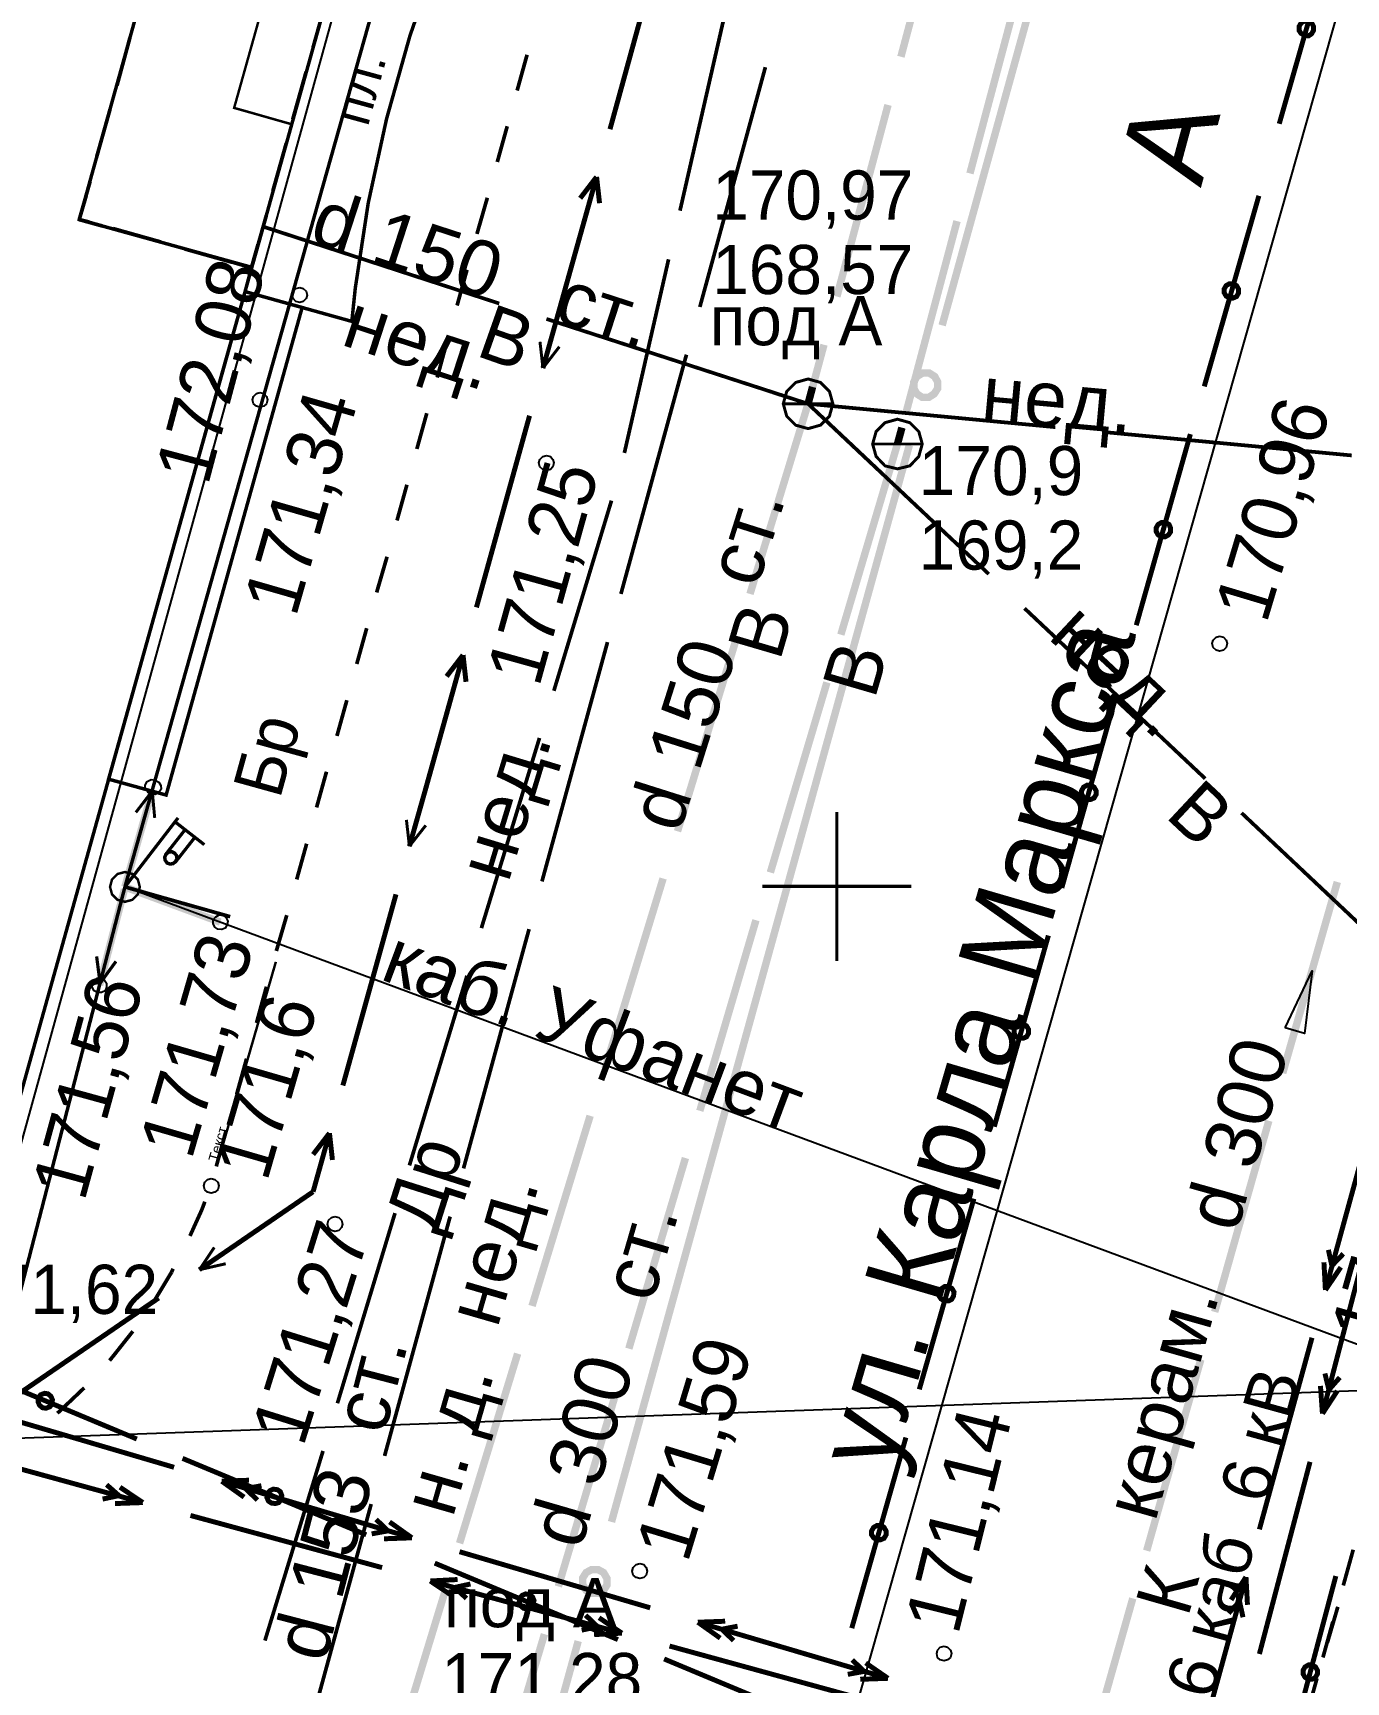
# Model space of a CAD drawing. Extents: x -2634 to -2115, y -2142 to -1393.
# Drawn here: x -2466.19 to -2439.74, y -1716.02 to -1682.81 of the extents above; entities that cross this region are included whole.
import ezdxf

# ---------------------------------------------------------------- set-up
doc = ezdxf.new("R2010")
doc.units = 0
doc.header["$MEASUREMENT"] = 0
for name, color, linetype in [('500_Дополн-Бордюры__п', 7, 'Continuous'), ('500_Дороги-Проезжие_ч', 7, 'Continuous'), ('500_Линии_-Линии_связ', 7, 'Continuous'), ('500_Линии_-ЛЭП_провод', 7, 'Continuous'), ('500_Линии_-Смотровые_', 7, 'Continuous'), ('500_Линии_-Фонари_час', 7, 'Continuous'), ('500_Линии_-Электрокаб', 7, 'Continuous'), ('500_Объект-Опоры', 7, 'Continuous'), ('500_Рельеф-Высотные_о', 7, 'Continuous'), ('500_Строен-Дополнения', 7, 'Continuous'), ('500_Строен-Здания', 7, 'Continuous'), ('500_Трубоп-Водопровод', 7, 'Continuous'), ('500_Трубоп-Газопровод', 7, 'Continuous'), ('500_Трубоп-Канализаци', 7, 'Continuous'), ('500_Трубоп-Смотровые_', 7, 'Continuous'), ('500_Улицы-Улицы_и_их', 7, 'Continuous'), ('ЗАЯВКИ-Условные_з', 7, 'Continuous'), ('Красные_ли-Красные_ли', 7, 'Continuous'), ('Красные_ли-Оси_улиц_к', 7, 'Continuous')]:
    doc.layers.add(name, color=color, linetype=linetype)
doc.styles.add('TARIAL', font='Arial')

msp = doc.modelspace()

# ---------------------------------------------------------------- linework, layer by layer
at = {"layer": '500_Дополн-Бордюры__п', "color": 1, "const_width": 0.075}
for points in [[(-2456.44, -1683.97), (-2456.24, -1683.25)], [(-2456.84, -1685.41), (-2456.64, -1684.69)], [(-2457.25, -1686.86), (-2457.04, -1686.13)], [(-2457.65, -1688.3), (-2457.45, -1687.58)], [(-2458.05, -1689.75), (-2457.85, -1689.02)], [(-2458.46, -1691.19), (-2458.26, -1690.47)], [(-2458.86, -1692.63), (-2458.66, -1691.91)], [(-2459.27, -1694.08), (-2459.06, -1693.36)], [(-2459.67, -1695.52), (-2459.47, -1694.8)], [(-2460.07, -1696.97), (-2459.87, -1696.25)], [(-2460.48, -1698.41), (-2460.28, -1697.69)], [(-2460.88, -1699.86), (-2460.68, -1699.14)], [(-2461.29, -1701.3), (-2461.08, -1700.58)], [(-2461.69, -1702.75), (-2461.49, -1702.02)], [(-2462.09, -1704.19), (-2461.89, -1703.47)], [(-2462.5, -1705.64), (-2462.3, -1704.91)], [(-2463.03, -1707.04), (-2462.79, -1706.51)], [(-2462.79, -1706.51), (-2462.73, -1706.35)], [(-2463.75, -1708.35), (-2463.4, -1707.77)], [(-2463.4, -1707.77), (-2463.37, -1707.7)], [(-2464.6, -1709.49), (-2464.18, -1708.96)], [(-2464.65, -1709.55), (-2464.6, -1709.49)], [(-2465.57, -1710.49), (-2465.16, -1710.1)], [(-2465.7, -1710.61), (-2465.57, -1710.49)], [(-2439.6, -1713.36), (-2439.8, -1714.08)], [(-2440.01, -1714.81), (-2440.21, -1715.53)], [(-2440.12, -1715.23), (-2439.91, -1714.51)], [(-2440.53, -1716.67), (-2440.33, -1715.95)]]:
    msp.add_lwpolyline(points, dxfattribs=at)
at = {"layer": '500_Линии_-Линии_связ', "color": 6}
for points in [[(-2464.34, -1700.01), (-2455.12, -1667.37)], [(-2474.22, -1738.23), (-2464.34, -1700.01)], [(-2437.24, -1710.07), (-2464.34, -1700.01)], [(-2472.6, -1711.33), (-2437.24, -1710.07)]]:
    msp.add_lwpolyline(points, dxfattribs=at)
at = {"layer": '500_Линии_-Линии_связ', "color": 0}
for points, const_width in [([(-2441.09, -1684.64), (-2439.99, -1680.8)], 0.1), ([(-2442.6, -1689.93), (-2441.5, -1686.09)], 0.1), ([(-2443.97, -1694.74), (-2442.88, -1690.89)], 0.1), ([(-2445.47, -1700.03), (-2444.38, -1696.18)], 0.1), ([(-2464.34, -1700.01), (-2463.79, -1698.08)], 0.15), ([(-2464.35, -1700.06), (-2464.85, -1701.99)], 0.15), ([(-2464.29, -1700.03), (-2462.42, -1700.72)], 0.15), ([(-2446.83, -1704.84), (-2445.74, -1700.99)], 0.1), ([(-2448.34, -1710.13), (-2447.24, -1706.29)], 0.1), ([(-2467.79, -1709.59), (-2464.1, -1711.13)], 0.1), ([(-2449.7, -1714.94), (-2448.61, -1711.1)], 0.1), ([(-2463.18, -1711.52), (-2459.48, -1713.06)], 0.1), ([(-2458.1, -1713.63), (-2454.41, -1715.17)], 0.1), ([(-2439.95, -1713.89), (-2440.98, -1717.76)], 0.1), ([(-2453.48, -1715.56), (-2449.79, -1717.1)], 0.1)]:
    msp.add_lwpolyline(points, dxfattribs=dict(at, const_width=const_width))
at = {"layer": '500_Линии_-Линии_связ', "color": 0, "const_width": 0.1}
for points in [[(-2440.69, -1682.68), (-2440.65, -1682.61), (-2440.58, -1682.57), (-2440.5, -1682.58), (-2440.43, -1682.62), (-2440.4, -1682.68), (-2440.4, -1682.76), (-2440.44, -1682.83), (-2440.5, -1682.87), (-2440.58, -1682.86), (-2440.65, -1682.82), (-2440.69, -1682.76)], [(-2442.2, -1687.97), (-2442.16, -1687.9), (-2442.09, -1687.86), (-2442.01, -1687.86), (-2441.95, -1687.9), (-2441.91, -1687.97), (-2441.91, -1688.05), (-2441.95, -1688.12), (-2442.02, -1688.15), (-2442.09, -1688.15), (-2442.16, -1688.11), (-2442.2, -1688.04)], [(-2443.57, -1692.78), (-2443.53, -1692.71), (-2443.46, -1692.67), (-2443.38, -1692.67), (-2443.31, -1692.71), (-2443.28, -1692.78), (-2443.28, -1692.86), (-2443.32, -1692.92), (-2443.39, -1692.96), (-2443.46, -1692.96), (-2443.53, -1692.92), (-2443.57, -1692.85)], [(-2445.07, -1698.07), (-2445.03, -1698), (-2444.96, -1697.96), (-2444.88, -1697.96), (-2444.82, -1698), (-2444.78, -1698.07), (-2444.78, -1698.15), (-2444.82, -1698.22), (-2444.89, -1698.25), (-2444.96, -1698.25), (-2445.03, -1698.21), (-2445.07, -1698.14)], [(-2446.43, -1702.88), (-2446.39, -1702.81), (-2446.33, -1702.77), (-2446.25, -1702.77), (-2446.18, -1702.81), (-2446.14, -1702.88), (-2446.14, -1702.96), (-2446.18, -1703.03), (-2446.25, -1703.06), (-2446.33, -1703.06), (-2446.4, -1703.02), (-2446.43, -1702.95)], [(-2447.93, -1708.17), (-2447.89, -1708.1), (-2447.83, -1708.06), (-2447.75, -1708.06), (-2447.68, -1708.1), (-2447.64, -1708.17), (-2447.65, -1708.25), (-2447.69, -1708.32), (-2447.75, -1708.35), (-2447.83, -1708.35), (-2447.9, -1708.31), (-2447.94, -1708.25)], [(-2465.89, -1710.22), (-2465.83, -1710.27), (-2465.8, -1710.34), (-2465.81, -1710.42), (-2465.85, -1710.48), (-2465.93, -1710.51), (-2466, -1710.5), (-2466.06, -1710.45), (-2466.09, -1710.38), (-2466.08, -1710.3), (-2466.04, -1710.24), (-2465.96, -1710.21)], [(-2461.27, -1712.15), (-2461.21, -1712.19), (-2461.18, -1712.27), (-2461.19, -1712.34), (-2461.24, -1712.41), (-2461.31, -1712.43), (-2461.39, -1712.42), (-2461.45, -1712.38), (-2461.48, -1712.31), (-2461.47, -1712.23), (-2461.42, -1712.17), (-2461.35, -1712.14)], [(-2449.3, -1712.98), (-2449.26, -1712.91), (-2449.19, -1712.87), (-2449.11, -1712.87), (-2449.05, -1712.91), (-2449.01, -1712.98), (-2449.01, -1713.06), (-2449.05, -1713.13), (-2449.12, -1713.16), (-2449.2, -1713.16), (-2449.26, -1713.12), (-2449.3, -1713.06)], [(-2456.2, -1714.26), (-2456.13, -1714.31), (-2456.1, -1714.38), (-2456.12, -1714.46), (-2456.16, -1714.52), (-2456.23, -1714.55), (-2456.31, -1714.54), (-2456.37, -1714.49), (-2456.4, -1714.42), (-2456.39, -1714.34), (-2456.34, -1714.28), (-2456.27, -1714.25)], [(-2440.32, -1715.86), (-2440.36, -1715.93), (-2440.43, -1715.97), (-2440.5, -1715.97), (-2440.57, -1715.93), (-2440.61, -1715.86), (-2440.61, -1715.79), (-2440.57, -1715.72), (-2440.5, -1715.68), (-2440.43, -1715.68), (-2440.36, -1715.72), (-2440.32, -1715.79)]]:
    msp.add_lwpolyline(points, close=True, dxfattribs=at)
at = {"layer": '500_Линии_-Линии_связ', "color": 0}
for points in [[(-2463.93, -1697.96), (-2463.89, -1697.89), (-2463.81, -1697.85), (-2463.73, -1697.86), (-2463.66, -1697.9), (-2463.62, -1697.97), (-2463.61, -1698.04), (-2463.66, -1698.11), (-2463.73, -1698.15), (-2463.81, -1698.14), (-2463.88, -1698.1), (-2463.93, -1698.03)], [(-2462.36, -1700.58), (-2462.3, -1700.63), (-2462.27, -1700.7), (-2462.28, -1700.77), (-2462.32, -1700.84), (-2462.39, -1700.87), (-2462.47, -1700.86), (-2462.53, -1700.82), (-2462.56, -1700.75), (-2462.56, -1700.67), (-2462.51, -1700.61), (-2462.44, -1700.57)], [(-2464.71, -1702.03), (-2464.74, -1702.1), (-2464.81, -1702.14), (-2464.89, -1702.14), (-2464.96, -1702.1), (-2465, -1702.03), (-2465, -1701.96), (-2464.96, -1701.89), (-2464.89, -1701.85), (-2464.81, -1701.85), (-2464.75, -1701.89), (-2464.71, -1701.95)]]:
    msp.add_lwpolyline(points, close=True, dxfattribs=at)
at = {"layer": '500_Линии_-ЛЭП_провод', "color": 253, "const_width": 0.07}
for points in [[(-2455.12, -1667.37), (-2464.34, -1700.01)], [(-2464.34, -1700.01), (-2474.22, -1738.23)]]:
    msp.add_lwpolyline(points, dxfattribs=at)
at = {"layer": '500_Линии_-ЛЭП_провод', "color": 0}
for points, const_width in [([(-2464.34, -1700.01), (-2463.79, -1698.08)], 0.06), ([(-2464.12, -1698.51), (-2463.79, -1698.08)], 0.06), ([(-2463.74, -1698.62), (-2463.79, -1698.08)], 0.06), ([(-2464.34, -1700.01), (-2464.84, -1701.95)], 0.065), ([(-2464.91, -1701.41), (-2464.84, -1701.95)], 0.065), ([(-2464.52, -1701.51), (-2464.84, -1701.95)], 0.065)]:
    msp.add_lwpolyline(points, dxfattribs=dict(at, const_width=const_width))
at = {"layer": '500_Линии_-Фонари_час', "color": 0, "const_width": 0.065}
for points in [[(-2464.34, -1700.01), (-2463.27, -1698.62)], [(-2463.53, -1699.37), (-2463.13, -1698.86)], [(-2462.74, -1699.16), (-2463.33, -1698.7)], [(-2463.33, -1699.52), (-2462.93, -1699.01)], [(-2463.51, -1699.35), (-2463.44, -1699.25)], [(-2463.5, -1699.33), (-2463.5, -1699.33)], [(-2463.32, -1699.5), (-2463.24, -1699.4)], [(-2463.32, -1699.5), (-2463.24, -1699.4)]]:
    msp.add_lwpolyline(points, dxfattribs=at)
at = {"layer": '500_Линии_-Фонари_час', "color": 0, "const_width": 0.07}
msp.add_lwpolyline([(-2463.51, -1699.35), (-2463.46, -1699.31), (-2463.4, -1699.3), (-2463.34, -1699.33), (-2463.3, -1699.38), (-2463.29, -1699.44), (-2463.32, -1699.5), (-2463.37, -1699.54), (-2463.43, -1699.55), (-2463.49, -1699.53), (-2463.53, -1699.47), (-2463.54, -1699.41)], close=True, dxfattribs=at)
at = {"layer": '500_Линии_-Электрокаб', "color": 1}
for points, const_width in [([(-2454.57, -1684.75), (-2453.94, -1682.46)], 0.1), ([(-2455.92, -1689.56), (-2454.84, -1685.71)], 0.1), ([(-2455.17, -1686.14), (-2454.84, -1685.71)], 0.1), ([(-2454.78, -1686.24), (-2454.84, -1685.71)], 0.1), ([(-2455.92, -1689.56), (-2455.98, -1689.03)], 0.06), ([(-2455.92, -1689.56), (-2455.59, -1689.13)], 0.06), ([(-2457.26, -1694.38), (-2456.19, -1690.52)], 0.1), ([(-2458.29, -1698.06), (-2457.53, -1695.34)], 0.1), ([(-2457.86, -1695.77), (-2457.53, -1695.34)], 0.1), ([(-2457.47, -1695.88), (-2457.53, -1695.34)], 0.1), ([(-2458.61, -1699.19), (-2458.29, -1698.06)], 0.1), ([(-2458.61, -1699.19), (-2458.67, -1698.66)], 0.06), ([(-2458.61, -1699.19), (-2458.28, -1698.77)], 0.06), ([(-2459.95, -1704.01), (-2458.88, -1700.16)], 0.1), ([(-2460.55, -1706.15), (-2460.22, -1704.97)], 0.1), ([(-2460.55, -1705.4), (-2460.22, -1704.97)], 0.1), ([(-2460.16, -1705.51), (-2460.22, -1704.97)], 0.1), ([(-2462.84, -1707.72), (-2460.55, -1706.15)], 0.1), ([(-2462.84, -1707.72), (-2462.54, -1707.27)], 0.06), ([(-2462.84, -1707.72), (-2462.31, -1707.6)], 0.06), ([(-2466.96, -1710.55), (-2463.66, -1708.29)], 0.1)]:
    msp.add_lwpolyline(points, dxfattribs=dict(at, const_width=const_width))
at = {"layer": '500_Линии_-Электрокаб', "color": 12, "const_width": 0.1}
for points in [[(-2440.16, -1708.13), (-2439.1, -1704.27)], [(-2439.21, -1706.75), (-2440.22, -1710.62)], [(-2440.03, -1707.64), (-2440.1, -1707.32)], [(-2440.03, -1707.64), (-2439.8, -1707.4)], [(-2440.16, -1708.13), (-2440.19, -1707.57)], [(-2440.16, -1708.13), (-2439.85, -1707.67)], [(-2441.49, -1712.95), (-2440.43, -1709.09)], [(-2440.17, -1709.81), (-2440.09, -1710.14)], [(-2440.26, -1710.06), (-2440.22, -1710.62)], [(-2439.92, -1710.16), (-2440.22, -1710.62)], [(-2439.87, -1709.89), (-2440.09, -1710.14)], [(-2467.19, -1710.57), (-2463.35, -1711.7)], [(-2467.84, -1711.35), (-2463.98, -1712.41)], [(-2440.47, -1711.59), (-2441.49, -1715.46)], [(-2464.71, -1712.05), (-2464.46, -1712.27)], [(-2464.44, -1712.1), (-2463.98, -1712.41)], [(-2462.39, -1711.98), (-2461.84, -1711.96)], [(-2462.39, -1711.98), (-2458.56, -1713.12)], [(-2462.39, -1711.98), (-2461.94, -1712.3)], [(-2461.91, -1712.13), (-2461.67, -1712.36)], [(-2461.9, -1712.13), (-2461.59, -1712.07)], [(-2464.79, -1712.34), (-2464.46, -1712.27)], [(-2464.54, -1712.43), (-2463.98, -1712.41)], [(-2463.02, -1712.67), (-2459.16, -1713.72)], [(-2459.28, -1712.75), (-2459.04, -1712.98)], [(-2459.01, -1712.8), (-2458.56, -1713.12)], [(-2459.37, -1713.04), (-2459.04, -1712.98)], [(-2459.12, -1713.14), (-2458.56, -1713.12)], [(-2457.6, -1713.4), (-2453.76, -1714.53)], [(-2458.19, -1713.99), (-2457.64, -1713.96)], [(-2458.19, -1713.99), (-2454.33, -1715.04)], [(-2458.19, -1713.99), (-2457.73, -1714.3)], [(-2457.7, -1714.12), (-2457.38, -1714.05)], [(-2457.7, -1714.12), (-2457.46, -1714.34)], [(-2442.82, -1717.77), (-2441.76, -1713.91)], [(-2442.06, -1714.37), (-2441.76, -1713.91)], [(-2441.73, -1714.47), (-2441.76, -1713.91)], [(-2442.11, -1714.64), (-2441.89, -1714.4)], [(-2441.82, -1714.72), (-2441.89, -1714.4)], [(-2455.06, -1714.68), (-2454.82, -1714.91)], [(-2454.79, -1714.73), (-2454.33, -1715.04)], [(-2452.8, -1714.82), (-2452.25, -1714.8)], [(-2452.8, -1714.82), (-2448.97, -1715.95)], [(-2452.8, -1714.82), (-2452.35, -1715.14)], [(-2455.14, -1714.98), (-2454.82, -1714.91)], [(-2454.89, -1715.07), (-2454.33, -1715.04)], [(-2452.32, -1714.96), (-2452.08, -1715.19)], [(-2452.31, -1714.96), (-2452, -1714.9)], [(-2453.37, -1715.3), (-2449.51, -1716.36)], [(-2449.78, -1715.87), (-2449.45, -1715.81)], [(-2449.69, -1715.58), (-2449.45, -1715.81)], [(-2449.42, -1715.64), (-2448.97, -1715.95)], [(-2449.53, -1715.97), (-2448.97, -1715.95)]]:
    msp.add_lwpolyline(points, dxfattribs=at)
at = {"layer": '500_Объект-Опоры', "color": 0, "const_width": 0.05}
msp.add_lwpolyline([(-2460.98, -1684.65), (-2460.36, -1682.43), (-2461.52, -1682.11), (-2462.14, -1684.32)], close=True, dxfattribs=at)
at = {"layer": '500_Объект-Опоры', "color": 1, "const_width": 0.05}
msp.add_lwpolyline([(-2464.34, -1699.71), (-2464.19, -1699.75), (-2464.08, -1699.86), (-2464.04, -1700.01), (-2464.08, -1700.16), (-2464.19, -1700.27), (-2464.34, -1700.31), (-2464.49, -1700.27), (-2464.6, -1700.16), (-2464.64, -1700.01), (-2464.6, -1699.86), (-2464.49, -1699.75)], close=True, dxfattribs=at)
at = {"layer": '500_Объект-Опоры', "color": 0, "const_width": 0.075}
msp.add_lwpolyline([(-2464.34, -1700.01), (-2462.22, -1700.61)], dxfattribs=at)
at = {"layer": '500_Рельеф-Высотные_о', "color": 0}
for points in [[(-2460.82, -1687.94), (-2460.75, -1687.96), (-2460.69, -1688.01), (-2460.67, -1688.09), (-2460.69, -1688.16), (-2460.75, -1688.22), (-2460.82, -1688.24), (-2460.9, -1688.22), (-2460.95, -1688.16), (-2460.97, -1688.09), (-2460.95, -1688.01), (-2460.9, -1687.96)], [(-2461.62, -1690.05), (-2461.54, -1690.07), (-2461.49, -1690.13), (-2461.47, -1690.2), (-2461.49, -1690.28), (-2461.54, -1690.33), (-2461.62, -1690.35), (-2461.69, -1690.33), (-2461.75, -1690.28), (-2461.77, -1690.2), (-2461.75, -1690.13), (-2461.69, -1690.07)], [(-2455.85, -1691.32), (-2455.77, -1691.34), (-2455.72, -1691.4), (-2455.7, -1691.47), (-2455.72, -1691.55), (-2455.77, -1691.6), (-2455.85, -1691.62), (-2455.92, -1691.6), (-2455.98, -1691.55), (-2456, -1691.47), (-2455.98, -1691.4), (-2455.92, -1691.34)], [(-2442.29, -1694.96), (-2442.21, -1694.98), (-2442.16, -1695.04), (-2442.14, -1695.11), (-2442.16, -1695.19), (-2442.21, -1695.24), (-2442.29, -1695.26), (-2442.36, -1695.24), (-2442.42, -1695.19), (-2442.44, -1695.11), (-2442.42, -1695.04), (-2442.36, -1694.98)], [(-2462.6, -1705.88), (-2462.53, -1705.9), (-2462.47, -1705.96), (-2462.45, -1706.03), (-2462.47, -1706.11), (-2462.53, -1706.16), (-2462.6, -1706.18), (-2462.68, -1706.16), (-2462.73, -1706.11), (-2462.75, -1706.03), (-2462.73, -1705.96), (-2462.68, -1705.9)], [(-2460.11, -1706.65), (-2460.03, -1706.67), (-2459.98, -1706.72), (-2459.96, -1706.8), (-2459.98, -1706.87), (-2460.03, -1706.93), (-2460.11, -1706.95), (-2460.18, -1706.93), (-2460.24, -1706.87), (-2460.26, -1706.8), (-2460.24, -1706.72), (-2460.18, -1706.67)], [(-2453.97, -1713.64), (-2453.89, -1713.66), (-2453.84, -1713.72), (-2453.82, -1713.79), (-2453.84, -1713.87), (-2453.89, -1713.92), (-2453.97, -1713.94), (-2454.04, -1713.92), (-2454.1, -1713.87), (-2454.12, -1713.79), (-2454.1, -1713.72), (-2454.04, -1713.66)], [(-2447.84, -1715.3), (-2447.77, -1715.32), (-2447.71, -1715.38), (-2447.69, -1715.45), (-2447.71, -1715.53), (-2447.77, -1715.58), (-2447.84, -1715.6), (-2447.92, -1715.58), (-2447.97, -1715.53), (-2447.99, -1715.45), (-2447.97, -1715.38), (-2447.92, -1715.32)]]:
    msp.add_lwpolyline(points, close=True, dxfattribs=at)
at = {"layer": '500_Рельеф-Высотные_о', "color": 0, "const_width": 0.05}
msp.add_lwpolyline([(-2462.47, -1705.56), (-2461.3, -1701.52)], dxfattribs=at)
at = {"layer": '500_Строен-Дополнения', "color": 0, "const_width": 0.07}
for points in [[(-2461.92, -1688.02), (-2459.42, -1679.06), (-2457.35, -1679.64), (-2458.03, -1681.23), (-2458.6, -1682.87), (-2459.07, -1684.54), (-2459.44, -1686.24), (-2459.7, -1687.95), (-2459.77, -1688.62)], [(-2461.92, -1688.02), (-2464.67, -1697.84), (-2463.51, -1698.16), (-2460.77, -1688.34)]]:
    msp.add_lwpolyline(points, close=True, dxfattribs=at)
at = {"layer": '500_Строен-Здания', "color": 0}
for points, const_width in [([(-2467.01, -1706.23), (-2462.38, -1689.65), (-2461.92, -1688.02), (-2461.79, -1687.53), (-2465.26, -1686.57), (-2463.03, -1678.57), (-2459.56, -1679.54), (-2459.42, -1679.06), (-2458.83, -1676.94), (-2457.51, -1672.22), (-2456.76, -1669.52), (-2456.22, -1667.59), (-2474.04, -1662.78)], 0.07), ([(-2460.55, -1683.1), (-2460.28, -1682.14)], 0.075), ([(-2464.24, -1682.91), (-2464.5, -1683.87)], 0.075), ([(-2460.96, -1684.55), (-2460.69, -1683.59)], 0.075), ([(-2464.64, -1684.35), (-2464.91, -1685.31)], 0.075), ([(-2461.36, -1685.99), (-2461.09, -1685.03)], 0.075), ([(-2465.04, -1685.8), (-2465.26, -1686.57)], 0.075), ([(-2465.26, -1686.57), (-2465.12, -1686.09)], 0.075), ([(-2465.26, -1686.57), (-2465.06, -1686.62)], 0.075), ([(-2465.26, -1686.57), (-2464.79, -1686.7)], 0.075), ([(-2461.76, -1687.44), (-2461.49, -1686.48)], 0.075), ([(-2464.58, -1686.75), (-2463.62, -1687.02)], 0.075), ([(-2463.14, -1687.16), (-2462.18, -1687.43)], 0.075), ([(-2461.79, -1687.53), (-2461.66, -1687.07)], 0.075), ([(-2461.79, -1687.54), (-2462.27, -1687.4)], 0.075)]:
    msp.add_lwpolyline(points, dxfattribs=dict(at, const_width=const_width))
at = {"layer": '500_Трубоп-Водопровод', "color": 94}
for points, const_width in [([(-2447.68, -1679.43), (-2448.71, -1683.29)], 0.15), ([(-2446.29, -1681.77), (-2447.32, -1685.64)], 0.15), ([(-2448.97, -1684.26), (-2450, -1688.12)], 0.15), ([(-2447.58, -1686.6), (-2448.61, -1690.47)], 0.15), ([(-2461.56, -1686.71), (-2456.8, -1688.26)], 0.075), ([(-2455.85, -1688.57), (-2451.1, -1690.11)], 0.075), ([(-2450.26, -1689.09), (-2450.58, -1690.28)], 0.15), ([(-2450.58, -1690.28), (-2450.49, -1689.94)], 0.15), ([(-2450.58, -1690.28), (-2451.75, -1694.11)], 0.15), ([(-2450.58, -1690.28), (-2451.29, -1690.05)], 0.075), ([(-2450.58, -1690.28), (-2446.94, -1693.71)], 0.075), ([(-2450.58, -1690.28), (-2445.6, -1690.75)], 0.075), ([(-2448.78, -1691.09), (-2448.69, -1690.76)], 0.15), ([(-2444.61, -1690.85), (-2439.63, -1691.32)], 0.075), ([(-2448.78, -1691.09), (-2449.92, -1694.93)], 0.15), ([(-2446.22, -1694.4), (-2442.58, -1697.83)], 0.075), ([(-2452.04, -1695.06), (-2453.21, -1698.89)], 0.15), ([(-2450.2, -1695.89), (-2451.34, -1699.72)], 0.15), ([(-2441.85, -1698.52), (-2438.21, -1701.95)], 0.075), ([(-2453.5, -1699.84), (-2454.67, -1703.67)], 0.15), ([(-2451.63, -1700.68), (-2452.76, -1704.52)], 0.15), ([(-2454.97, -1704.62), (-2456.14, -1708.45)], 0.15), ([(-2453.05, -1705.47), (-2454.19, -1709.31)], 0.15), ([(-2456.43, -1709.41), (-2457.6, -1713.23)], 0.15), ([(-2454.47, -1710.27), (-2455.61, -1714.1)], 0.15), ([(-2457.89, -1714.19), (-2458.83, -1717.27)], 0.15), ([(-2455.89, -1715.06), (-2457.03, -1718.9)], 0.15)]:
    msp.add_lwpolyline(points, dxfattribs=dict(at, const_width=const_width))
at = {"layer": '500_Трубоп-Газопровод', "color": 5, "const_width": 0.075}
for points in [[(-2451.44, -1683.5), (-2452.76, -1688.33)], [(-2453.03, -1689.29), (-2454.35, -1694.11)], [(-2454.62, -1695.08), (-2455.94, -1699.9)], [(-2456.2, -1700.86), (-2457.52, -1705.68)], [(-2457.79, -1706.65), (-2459.11, -1711.47)], [(-2459.38, -1712.44), (-2460.7, -1717.26)]]:
    msp.add_lwpolyline(points, dxfattribs=at)
at = {"layer": '500_Трубоп-Канализаци', "color": 32, "const_width": 0.075}
for points in [[(-2453.16, -1686.39), (-2452.27, -1682.49)], [(-2454.28, -1691.27), (-2453.39, -1687.37)], [(-2455.7, -1696.06), (-2454.54, -1692.23)], [(-2457.16, -1700.84), (-2455.99, -1697.01)], [(-2458.61, -1705.62), (-2457.45, -1701.8)], [(-2460.06, -1710.41), (-2458.9, -1706.58)], [(-2461.52, -1715.19), (-2460.35, -1711.37)]]:
    msp.add_lwpolyline(points, dxfattribs=at)
at = {"layer": '500_Трубоп-Канализаци', "color": 34, "const_width": 0.15}
for points in [[(-2439.92, -1699.91), (-2441.02, -1703.76)], [(-2441.3, -1704.72), (-2442.39, -1708.57)], [(-2442.67, -1709.53), (-2443.76, -1713.38)], [(-2444.04, -1714.34), (-2445.13, -1718.19)]]:
    msp.add_lwpolyline(points, dxfattribs=at)
at = {"layer": '500_Трубоп-Канализаци', "color": 0}
msp.add_lwpolyline([(-2440.97, -1702.85), (-2440.43, -1701.7), (-2440.58, -1702.96)], close=True, dxfattribs=at)
at = {"layer": '500_Трубоп-Смотровые_', "color": 0, "const_width": 0.06}
for points in [[(-2450.58, -1689.78), (-2450.33, -1689.85), (-2450.15, -1690.03), (-2450.08, -1690.28), (-2450.15, -1690.53), (-2450.33, -1690.71), (-2450.58, -1690.78), (-2450.83, -1690.71), (-2451.01, -1690.53), (-2451.08, -1690.28), (-2451.01, -1690.03), (-2450.83, -1689.85)], [(-2448.78, -1690.59), (-2448.53, -1690.66), (-2448.35, -1690.84), (-2448.28, -1691.09), (-2448.35, -1691.34), (-2448.53, -1691.53), (-2448.78, -1691.59), (-2449.03, -1691.53), (-2449.21, -1691.34), (-2449.28, -1691.09), (-2449.21, -1690.84), (-2449.03, -1690.66)]]:
    msp.add_lwpolyline(points, close=True, dxfattribs=at)
at = {"layer": '500_Трубоп-Смотровые_', "color": 0, "const_width": 0.055}
for points in [[(-2451.08, -1690.28), (-2450.08, -1690.28)], [(-2449.28, -1691.09), (-2448.28, -1691.09)]]:
    msp.add_lwpolyline(points, dxfattribs=at)
at = {"layer": '500_Улицы-Улицы_и_их', "color": 255}
msp.add_lwpolyline([(-2542.96, -2044.94), (-2436.73, -1671.22)], dxfattribs=at)
at = {"layer": 'ЗАЯВКИ-Условные_з', "color": 98, "const_width": 0.065}
for points in [[(-2450, -1701.5), (-2450, -1698.5)], [(-2451.5, -1700), (-2448.5, -1700)]]:
    msp.add_lwpolyline(points, dxfattribs=at)
at = {"layer": 'Красные_ли-Красные_ли', "color": 12}
msp.add_line((-2421.6, -1543.03), (-2467.16, -1707.79), dxfattribs=at)
at = {"layer": 'Красные_ли-Оси_улиц_к', "color": 12, "const_width": 0.15}
for points in [[(-2447.88, -1688.7), (-2441.88, -1667.01)], [(-2454.54, -1712.8), (-2448.54, -1691.11)], [(-2458.13, -1725.77), (-2455.21, -1715.2)]]:
    msp.add_lwpolyline(points, dxfattribs=at)
for points in [[(-2448.45, -1689.84), (-2448.39, -1689.73), (-2448.27, -1689.66), (-2448.14, -1689.66), (-2448.03, -1689.73), (-2447.97, -1689.84), (-2447.97, -1689.97), (-2448.04, -1690.08), (-2448.15, -1690.15), (-2448.28, -1690.15), (-2448.39, -1690.08), (-2448.45, -1689.97)], [(-2451.54, -1701.95), (-2451.54, -1701.95), (-2451.54, -1701.95), (-2451.54, -1701.95), (-2451.54, -1701.95), (-2451.54, -1701.95), (-2451.54, -1701.95), (-2451.54, -1701.95), (-2451.54, -1701.95), (-2451.54, -1701.95), (-2451.54, -1701.95), (-2451.54, -1701.95)], [(-2455.12, -1713.93), (-2455.05, -1713.82), (-2454.94, -1713.76), (-2454.81, -1713.76), (-2454.7, -1713.82), (-2454.63, -1713.94), (-2454.63, -1714.07), (-2454.7, -1714.18), (-2454.81, -1714.24), (-2454.94, -1714.24), (-2455.05, -1714.18), (-2455.12, -1714.06)]]:
    msp.add_lwpolyline(points, close=True, dxfattribs=at)

# ---------------------------------------------------------------- texts
at = {"layer": '500_Дороги-Проезжие_ч', "color": 0}
for s, height, rotation, p in [('А', 1.73, 74.98, (-2442.67, -1685.94)), ('Бр', 0.99, 74.51, (-2461.22, -1698.26))]:
    msp.add_text(s, height=height, rotation=rotation, dxfattribs=at).set_placement(p)
at = {"layer": '500_Линии_-Линии_связ', "color": 0, "style": 'TARIAL'}
msp.add_text('каб. Уфанет', height=1.11, rotation=339.46, dxfattribs=at).set_placement((-2459.23, -1701.86))
at = {"layer": '500_Линии_-Смотровые_', "color": 0}
msp.add_text('171,62', height=0.99, dxfattribs=at).set_placement((-2467.72, -1708.61))
at = {"layer": '500_Линии_-Электрокаб', "color": 0, "style": 'TARIAL'}
msp.add_text('6 каб  6 кВ', height=0.99, rotation=74.62, dxfattribs=at).set_placement((-2442.44, -1716.41))
at = {"layer": '500_Рельеф-Высотные_о', "color": 214}
for s, rotation, p in [('172,08', 75.12, (-2462.67, -1691.95)), ('171,34', 73.94, (-2460.9, -1694.6)), ('170,96', 73.3, (-2441.35, -1694.73)), ('171,25', 74.46, (-2456, -1696.01)), ('171,73', 73.81, (-2463, -1705.53)), ('171,56', 74.68, (-2465.16, -1706.37)), ('171,6', 73.81, (-2461.48, -1705.97)), ('171,18', 74.18, (-2439, -1709.26)), ('171,27', 72.69, (-2460.75, -1711.31)), ('171,59', 73.07, (-2453.01, -1713.65)), ('171,14', 76.08, (-2447.56, -1715.1))]:
    msp.add_text(s, height=1.11, rotation=rotation, dxfattribs=at).set_placement(p)
at = {"layer": '500_Рельеф-Высотные_о', "color": 0, "style": 'TARIAL'}
msp.add_text('Текст', height=0.2, rotation=73.81, dxfattribs=at).set_placement((-2462.47, -1705.56))
at = {"layer": '500_Строен-Дополнения', "color": 0, "style": 'TARIAL'}
msp.add_text('пл. ', height=0.74, rotation=74.68, dxfattribs=at).set_placement((-2459.45, -1684.72))
at = {"layer": '500_Трубоп-Водопровод', "color": 94, "style": 'TARIAL'}
for s, rotation, p in [('d 150   ст.', 341.99, (-2460.66, -1687)), ('нед. ', 341.99, (-2460.02, -1689.08)), ('нед. ', 354.81, (-2447.12, -1690.61)), ('d 150   ст.', 72.43, (-2453.17, -1698.95)), ('нед. ', 316.87, (-2445.77, -1694.99)), ('d 300   ст.', 73.76, (-2455.16, -1713.38))]:
    msp.add_text(s, height=1.11, rotation=rotation, dxfattribs=at).set_placement(p)
at = {"layer": '500_Трубоп-Водопровод', "color": 94}
for rotation, p in [(340.56, (-2457.3, -1689.3)), (73.66, (-2451.15, -1695.48)), (73.74, (-2449.24, -1696.25)), (316.91, (-2443.41, -1698.59))]:
    msp.add_text('В', height=1.11, rotation=rotation, dxfattribs=at).set_placement(p)
at = {"layer": '500_Трубоп-Газопровод', "color": 5, "style": 'TARIAL'}
for s, rotation, p in [('нед.', 73.84, (-2456.84, -1708.92)), ('d 153  ст.', 75.41, (-2460.31, -1715.66)), ('н. д.', 73.93, (-2457.74, -1712.74))]:
    msp.add_text(s, height=1.11, rotation=rotation, dxfattribs=at).set_placement(p)
at = {"layer": '500_Трубоп-Канализаци', "color": 0, "style": 'TARIAL'}
msp.add_text('нед.', height=1.11, rotation=73.1, dxfattribs=at).set_placement((-2456.62, -1699.95))
at = {"layer": '500_Трубоп-Канализаци', "color": 14, "style": 'TARIAL'}
msp.add_text('керам.   d 300 ', height=1.11, rotation=74.22, dxfattribs=at).set_placement((-2443.59, -1712.82))
at = {"layer": '500_Трубоп-Канализаци', "color": 14}
for s, rotation, p in [('Др', 72.35, (-2458.06, -1707.02)), ('К', 73.98, (-2442.93, -1714.74))]:
    msp.add_text(s, height=1.11, rotation=rotation, dxfattribs=at).set_placement(p)
at = {"layer": '500_Трубоп-Смотровые_', "color": 5}
for s, p in [('170,97', (-2452.51, -1686.57)), ('168,57', (-2452.51, -1688.07)), ('под А', (-2452.56, -1689.1)), ('170,9', (-2448.35, -1692.12)), ('169,2', (-2448.35, -1693.62)), ('под А', (-2457.91, -1714.92)), ('171,28', (-2457.97, -1716.43))]:
    msp.add_text(s, height=0.99, dxfattribs=at).set_placement(p)
at = {"layer": '500_Улицы-Улицы_и_их', "color": 0}
msp.add_text('ул. Карла Маркса', height=1.61, rotation=73.7, dxfattribs=at).set_placement((-2448.92, -1711.85))

doc.saveas('drawing.dxf')
